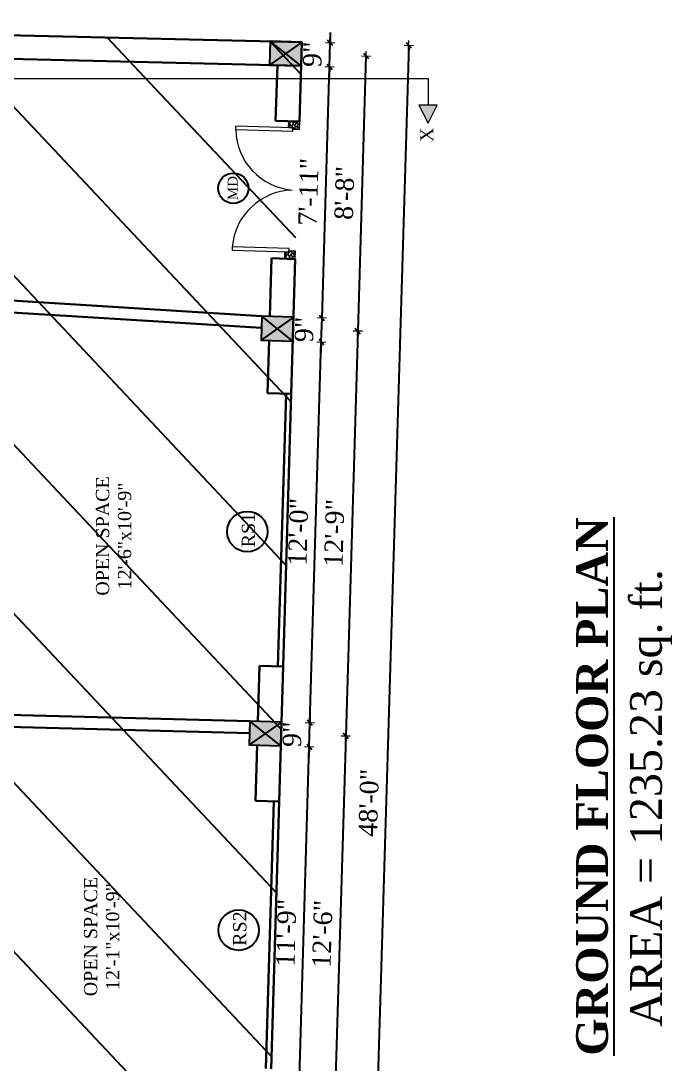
# Model space of a CAD drawing. Header units: inches. Extents: x 4069 to 291496, y -47643 to 12535.
# Drawn here: x 144565.9 to 144812.2, y -21025.5 to -20631.4 of the extents above; entities that cross this region are included whole.
import ezdxf

# ---------------------------------------------------------------- set-up
doc = ezdxf.new("R2010")
doc.units = ezdxf.units.IN
doc.header["$LTSCALE"] = 5
doc.header["$MEASUREMENT"] = 0
for name, color, linetype, lineweight in [('A-WALL', 7, 'Continuous', 9), ('Dimension', 7, 'Continuous', 18), ('DOOR', 62, 'Continuous', 0)]:
    doc.layers.add(name, color=color, linetype=linetype, lineweight=lineweight)
doc.layers.add('dim line', color=7, linetype='Continuous', lineweight=15, true_color=0xfab2b2)
doc.layers.add('TEXT', color=6, linetype='Continuous')
doc.layers.add('WALL', color=7, linetype='Continuous')
doc.styles.add('ordinary', font='times.ttf')
doc.dimstyles.new('Copy of 96', dxfattribs={"dimtxt": 7, "dimasz": 4, "dimexe": 0.5, "dimexo": 0.5, "dimgap": 3, "dimtad": 1, "dimdec": 1, "dimzin": 11, "dimdsep": 46, "dimlunit": 4, "dimtxsty": 'ordinary', "dimblk": 'OBLIQUE', "dimcen": 0.09, "dimse1": 1, "dimse2": 1, "dimclrt": 6, "dimazin": 0, "dimtfac": 1, "dimtdec": 1, "dimtix": 1, "dimtmove": 2, "dimatfit": 3, "dimldrblk": 'leader', "dimfxl": 0.5, "dimfxlon": 1, "dimtolj": 1, "dimtzin": 0, "dimarcsym": 0})

# ---------------------------------------------------------------- blocks, each defined once
blk = doc.blocks.new('C1a')
at = {"color": 1, "ltscale": 5}
for p, q in [((18657.75, 4625.76), (18648.75, 4625.76)), ((18648.75, 4625.76), (18648.82, 4613.76)), ((18657.82, 4613.76), (18657.75, 4625.76)), ((18648.82, 4613.76), (18657.82, 4613.76))]:
    blk.add_line(p, q, dxfattribs=at)
blk = doc.blocks.new('A$C27B36B59')
at = {"layer": 'DOOR'}
for p, q in [((0, 4), (0, 0)), ((2.5, 4), (0, 4)), ((2.5, 2.5), (2.5, 4)), ((0, 0), (3, 0)), ((3, 2.5), (2.5, 2.5)), ((3, 0), (3, 2.5))]:
    blk.add_line(p, q, dxfattribs=at)
for centre, radius, start, end in [((-1.4, -0.54), 4.75, 22.1411, 72.838), ((1.34, 2.09), 1.64, 45.138, 144.8948), ((2.21, 0.3), 2.49, 83.3149, 152.658), ((0.13, 0.37), 2.05, 349.4875, 93.6805), ((1.96, -0.47), 2.01, 58.7447, 166.495), ((-0.06, 0.32), 1.13, 343.542, 86.947), ((2.08, -0.4), 1.17, 38.2816, 160.1519)]:
    blk.add_arc(centre, radius, start, end, dxfattribs=at)
blk = doc.blocks.new('x-x')
at = {"ltscale": 5}
for points in [[(11364.03, -701.52), (11364.03, -694.51), (11357.15, -698.09)], [(11364.03, -1135.52), (11364.03, -1128.51), (11357.15, -1132.09)]]:
    blk.add_hatch(color=256, dxfattribs=at).paths.add_polyline_path(points)
for p, q in [((11364.03, -694.51), (11357.15, -698.09)), ((11364.03, -701.52), (11364.03, -694.51)), ((11357.15, -698.09), (11364.03, -701.52)), ((11374.13, -698.09), (11364.03, -698.09)), ((11374.13, -698.09), (11374.13, -1132.09)), ((11364.03, -1128.51), (11357.15, -1132.09)), ((11364.03, -1135.52), (11364.03, -1128.51)), ((11357.15, -1132.09), (11364.03, -1135.52)), ((11374.13, -1132.09), (11364.03, -1132.09))]:
    blk.add_line(p, q, dxfattribs=at)
at = {"layer": 'A-WALL', "color": 1, "ltscale": 5}
blk.add_line((11374.13, -1120.09), (11374.13, -1132.09), dxfattribs=at)
at = {"layer": 'TEXT', "style": 'ordinary'}
for p in [(11350.08, -700.97), (11350.08, -1134.1)]:
    blk.add_text('X', height=5, dxfattribs=at).set_placement(p)
blk = doc.blocks.new('oblique')
at = {"color": 0, "lineweight": -2}
blk.add_line((0.25, 0.25), (-0.25, -0.25), dxfattribs=at)
at = {"layer": 'dim line', "lineweight": 9}
for p, q in [((-0.4375, 0), (0.4375, 0)), ((0, 0.4375), (0, -0.4375))]:
    blk.add_line(p, q, dxfattribs=at)
blk = doc.blocks.new('*D4652')
at = {"layer": 'A-WALL', "color": 0, "lineweight": -2, "ltscale": 50, "transparency": 16777216}
blk.add_line((144696.4, -20644.59), (144693.29, -20748.54), dxfattribs=at)
at = {"layer": 'Defpoints', "color": 0, "ltscale": 50, "transparency": 16777216}
for p in [(144672, -20643.86), (144668.89, -20747.81), (144693.29, -20748.54)]:
    blk.add_point(p, dxfattribs=at)
at = {"layer": 'A-WALL', "color": 0, "lineweight": -2, "ltscale": 50, "transparency": 16777216, "xscale": 4, "yscale": 4, "zscale": 4}
for p, rotation in [((144696.4, -20644.59), 88.28998542814426), ((144693.29, -20748.54), 268.2899854281442)]:
    blk.add_blockref('oblique', p, dxfattribs=dict(at, rotation=rotation))
at = {"layer": 'A-WALL', "color": 6, "ltscale": 50, "transparency": 16777216, "insert": (144688.29, -20696.37), "char_height": 7, "attachment_point": 5, "rotation": 88.29, "style": 'ordinary'}
blk.add_mtext('\\A1;8\'-8"', dxfattribs=at)
blk = doc.blocks.new('_OBLIQUE')
at = {"color": 0, "linetype": 'ByBlock'}
blk.add_line((-0.5, -0.5), (0.5, 0.5), dxfattribs=at)
blk = doc.blocks.new('leader')
at = {"layer": 'Dimension'}
for p, q in [((0, -4.328), (0, 4.328)), ((-4.424, 0), (4.424, 0))]:
    blk.add_line(p, q, dxfattribs=at)
blk = doc.blocks.new('*D4653')
at = {"layer": 'A-WALL', "color": 0, "lineweight": -2, "ltscale": 50, "transparency": 16777216}
blk.add_line((144693.29, -20748.54), (144688.73, -20901.47), dxfattribs=at)
at = {"layer": 'Defpoints', "color": 0, "ltscale": 50, "transparency": 16777216}
for p in [(144668.89, -20747.81), (144664.33, -20900.75), (144688.73, -20901.47)]:
    blk.add_point(p, dxfattribs=at)
at = {"layer": 'A-WALL', "color": 0, "lineweight": -2, "ltscale": 50, "transparency": 16777216, "xscale": 4, "yscale": 4, "zscale": 4}
for p, rotation in [((144693.29, -20748.54), 88.28998542889815), ((144688.73, -20901.47), 268.2899854288981)]:
    blk.add_blockref('oblique', p, dxfattribs=dict(at, rotation=rotation))
at = {"layer": 'A-WALL', "color": 6, "ltscale": 50, "transparency": 16777216, "insert": (144684.44, -20824.81), "char_height": 7, "attachment_point": 5, "rotation": 88.29, "style": 'ordinary'}
blk.add_mtext('\\A1;12\'-9"', dxfattribs=at)
blk = doc.blocks.new('*D4654')
at = {"layer": 'A-WALL', "color": 0, "lineweight": -2, "ltscale": 50, "transparency": 16777216}
blk.add_line((144688.73, -20901.47), (144684.25, -21051.41), dxfattribs=at)
at = {"layer": 'Defpoints', "color": 0, "ltscale": 50, "transparency": 16777216}
for p in [(144664.33, -20900.75), (144659.85, -21050.68), (144684.25, -21051.41)]:
    blk.add_point(p, dxfattribs=at)
at = {"layer": 'A-WALL', "color": 0, "lineweight": -2, "ltscale": 50, "transparency": 16777216, "xscale": 4, "yscale": 4, "zscale": 4}
for p, rotation in [((144688.73, -20901.47), 88.28998542889815), ((144684.25, -21051.41), 268.2899854288981)]:
    blk.add_blockref('oblique', p, dxfattribs=dict(at, rotation=rotation))
at = {"layer": 'A-WALL', "color": 6, "ltscale": 50, "transparency": 16777216, "insert": (144679.93, -20976.25), "char_height": 7, "attachment_point": 5, "rotation": 88.29, "style": 'ordinary'}
blk.add_mtext('\\A1;12\'-6"', dxfattribs=at)
blk = doc.blocks.new('*D4466')
at = {"layer": 'A-WALL', "color": 0, "lineweight": -2, "ltscale": 50, "transparency": 16777216}
blk.add_line((144712.57, -20640.57), (144695.48, -21213.32), dxfattribs=at)
at = {"layer": 'Defpoints', "color": 0, "ltscale": 50, "transparency": 16777216}
for p in [(144672.13, -20639.36), (144655.03, -21212.11), (144695.48, -21213.32)]:
    blk.add_point(p, dxfattribs=at)
at = {"layer": 'A-WALL', "color": 0, "lineweight": -2, "ltscale": 50, "transparency": 16777216, "xscale": 4, "yscale": 4, "zscale": 4}
for p, rotation in [((144712.57, -20640.57), 88.28998542889815), ((144695.48, -21213.32), 268.2899854288981)]:
    blk.add_blockref('oblique', p, dxfattribs=dict(at, rotation=rotation))
at = {"layer": 'A-WALL', "color": 6, "ltscale": 50, "transparency": 16777216, "insert": (144697.47, -20926.75), "char_height": 7, "attachment_point": 5, "rotation": 88.29, "style": 'ordinary'}
blk.add_mtext('\\A1;48\'-0"', dxfattribs=at)
blk = doc.blocks.new('*D4467')
at = {"layer": 'A-WALL', "color": 0, "lineweight": -2, "ltscale": 50, "transparency": 16777216}
blk.add_line((144634.5, -21245.88), (144302.37, -21043.96), dxfattribs=at)
at = {"layer": 'Defpoints', "color": 0, "ltscale": 50, "transparency": 16777216}
for p in [(144322.91, -21010.19), (144302.37, -21043.96), (144655.03, -21212.11)]:
    blk.add_point(p, dxfattribs=at)
at = {"layer": 'A-WALL', "color": 0, "lineweight": -2, "ltscale": 50, "transparency": 16777216, "xscale": 4, "yscale": 4, "zscale": 4}
for p, rotation in [((144302.37, -21043.96), 148.7014709224075), ((144634.5, -21245.88), 328.7014709224075)]:
    blk.add_blockref('oblique', p, dxfattribs=dict(at, rotation=rotation))
at = {"layer": 'A-WALL', "color": 6, "ltscale": 50, "transparency": 16777216, "insert": (144471.84, -21139.32), "char_height": 7, "attachment_point": 5, "rotation": 328.7015, "style": 'ordinary'}
blk.add_mtext('\\A1;32\'-5"', dxfattribs=at)
blk = doc.blocks.new('*D4431')
at = {"layer": 'A-WALL', "color": 0, "lineweight": -2, "ltscale": 50, "transparency": 16777216}
blk.add_line((144670.74, -21046.5), (144674.95, -20905.57), dxfattribs=at)
at = {"layer": 'Defpoints', "color": 0, "ltscale": 50, "transparency": 16777216}
for p in [(144664.19, -20905.24), (144674.95, -20905.57), (144659.98, -21046.18)]:
    blk.add_point(p, dxfattribs=at)
at = {"layer": 'A-WALL', "color": 0, "lineweight": -2, "ltscale": 50, "transparency": 16777216, "xscale": 4, "yscale": 4, "zscale": 4}
for p, rotation in [((144674.95, -20905.57), 88.28998542889815), ((144670.74, -21046.5), 268.2899854288981)]:
    blk.add_blockref('oblique', p, dxfattribs=dict(at, rotation=rotation))
at = {"layer": 'A-WALL', "color": 6, "ltscale": 50, "transparency": 16777216, "insert": (144666.27, -20975.84), "char_height": 7, "attachment_point": 5, "rotation": 88.29, "style": 'ordinary'}
blk.add_mtext('\\A1;11\'-9"', dxfattribs=at)
blk = doc.blocks.new('*D4432')
at = {"layer": 'A-WALL', "color": 0, "lineweight": -2, "ltscale": 50, "transparency": 16777216}
for p, q in [((144675.21, -20896.57), (144675.33, -20892.57)), ((144674.95, -20905.57), (144675.21, -20896.57)), ((144674.95, -20905.57), (144674.83, -20909.56))]:
    blk.add_line(p, q, dxfattribs=at)
at = {"layer": 'Defpoints', "color": 0, "ltscale": 50, "transparency": 16777216}
for p in [(144664.46, -20896.25), (144675.21, -20896.57), (144664.19, -20905.24)]:
    blk.add_point(p, dxfattribs=at)
at = {"layer": 'A-WALL', "color": 0, "lineweight": -2, "ltscale": 50, "transparency": 16777216, "xscale": 4, "yscale": 4, "zscale": 4}
for p, rotation in [((144675.21, -20896.57), 268.2899854288981), ((144674.95, -20905.57), 88.28998542889815)]:
    blk.add_blockref('oblique', p, dxfattribs=dict(at, rotation=rotation))
at = {"layer": 'A-WALL', "color": 6, "ltscale": 50, "transparency": 16777216, "insert": (144668.51, -20900.87), "char_height": 7, "attachment_point": 5, "rotation": 88.29, "style": 'ordinary'}
blk.add_mtext('\\A1;9"', dxfattribs=at)
blk = doc.blocks.new('*D4433')
at = {"layer": 'A-WALL', "color": 0, "lineweight": -2, "ltscale": 50, "transparency": 16777216}
blk.add_line((144675.21, -20896.57), (144679.51, -20752.63), dxfattribs=at)
at = {"layer": 'Defpoints', "color": 0, "ltscale": 50, "transparency": 16777216}
for p in [(144668.76, -20752.31), (144679.51, -20752.63), (144664.46, -20896.25)]:
    blk.add_point(p, dxfattribs=at)
at = {"layer": 'A-WALL', "color": 0, "lineweight": -2, "ltscale": 50, "transparency": 16777216, "xscale": 4, "yscale": 4, "zscale": 4}
for p, rotation in [((144679.51, -20752.63), 88.28998542889815), ((144675.21, -20896.57), 268.2899854288981)]:
    blk.add_blockref('oblique', p, dxfattribs=dict(at, rotation=rotation))
at = {"layer": 'A-WALL', "color": 6, "ltscale": 50, "transparency": 16777216, "insert": (144670.81, -20824.41), "char_height": 7, "attachment_point": 5, "rotation": 88.29, "style": 'ordinary'}
blk.add_mtext('\\A1;12\'-0"', dxfattribs=at)
blk = doc.blocks.new('*D4434')
at = {"layer": 'A-WALL', "color": 0, "lineweight": -2, "ltscale": 50, "transparency": 16777216}
for p, q in [((144679.78, -20743.64), (144679.9, -20739.64)), ((144679.51, -20752.63), (144679.78, -20743.64)), ((144679.51, -20752.63), (144679.39, -20756.63))]:
    blk.add_line(p, q, dxfattribs=at)
at = {"layer": 'Defpoints', "color": 0, "ltscale": 50, "transparency": 16777216}
for p in [(144669.03, -20743.32), (144679.78, -20743.64), (144668.76, -20752.31)]:
    blk.add_point(p, dxfattribs=at)
at = {"layer": 'A-WALL', "color": 0, "lineweight": -2, "ltscale": 50, "transparency": 16777216, "xscale": 4, "yscale": 4, "zscale": 4}
for p, rotation in [((144679.78, -20743.64), 268.2899854288981), ((144679.51, -20752.63), 88.28998542889815)]:
    blk.add_blockref('oblique', p, dxfattribs=dict(at, rotation=rotation))
at = {"layer": 'A-WALL', "color": 6, "ltscale": 50, "transparency": 16777216, "insert": (144673.08, -20747.94), "char_height": 7, "attachment_point": 5, "rotation": 88.29, "style": 'ordinary'}
blk.add_mtext('\\A1;9"', dxfattribs=at)
blk = doc.blocks.new('*D4435')
at = {"layer": 'A-WALL', "color": 0, "lineweight": -2, "ltscale": 50, "transparency": 16777216}
blk.add_line((144679.78, -20743.64), (144682.62, -20648.68), dxfattribs=at)
at = {"layer": 'Defpoints', "color": 0, "ltscale": 50, "transparency": 16777216}
for p in [(144671.86, -20648.36), (144682.62, -20648.68), (144669.03, -20743.32)]:
    blk.add_point(p, dxfattribs=at)
at = {"layer": 'A-WALL', "color": 0, "lineweight": -2, "ltscale": 50, "transparency": 16777216, "xscale": 4, "yscale": 4, "zscale": 4}
for p, rotation in [((144682.62, -20648.68), 88.28998542889815), ((144679.78, -20743.64), 268.2899854288981)]:
    blk.add_blockref('oblique', p, dxfattribs=dict(at, rotation=rotation))
at = {"layer": 'A-WALL', "color": 6, "ltscale": 50, "transparency": 16777216, "insert": (144674.63, -20695.96), "char_height": 7, "attachment_point": 5, "rotation": 88.29, "style": 'ordinary'}
blk.add_mtext('\\A1;7\'-11"', dxfattribs=at)
blk = doc.blocks.new('*D4651')
at = {"layer": 'A-WALL', "color": 0, "lineweight": -2, "ltscale": 50, "transparency": 16777216}
for p, q in [((144682.88, -20639.68), (144683, -20635.69)), ((144682.62, -20648.68), (144682.88, -20639.68)), ((144682.62, -20648.68), (144682.5, -20652.68))]:
    blk.add_line(p, q, dxfattribs=at)
at = {"layer": 'Defpoints', "color": 0, "ltscale": 50, "transparency": 16777216}
for p in [(144672.13, -20639.36), (144682.88, -20639.68), (144671.86, -20648.36)]:
    blk.add_point(p, dxfattribs=at)
at = {"layer": 'A-WALL', "color": 0, "lineweight": -2, "ltscale": 50, "transparency": 16777216, "xscale": 4, "yscale": 4, "zscale": 4}
for p, rotation in [((144682.88, -20639.68), 268.2899854288981), ((144682.62, -20648.68), 88.28998542889815)]:
    blk.add_blockref('oblique', p, dxfattribs=dict(at, rotation=rotation))
at = {"layer": 'A-WALL', "color": 6, "ltscale": 50, "transparency": 16777216, "insert": (144676.18, -20643.99), "char_height": 7, "attachment_point": 5, "rotation": 88.29, "style": 'ordinary'}
blk.add_mtext('\\A1;9"', dxfattribs=at)

msp = doc.modelspace()

# ---------------------------------------------------------------- hatches: boundary and pattern name
at = {"layer": 'WALL', "linetype": 'ByBlock', "ltscale": 5, "true_color": 0xf8991e}
h = msp.add_hatch(dxfattribs=at)
h.set_pattern_fill('ANSI31', color=30, scale=350, angle=448.2899854)
h.set_pattern_definition([(133.29, (141878.826, -27576.4), (-31.8453, -29.999), [])])
h.paths.add_polyline_path([(144655.0308, -21212.10762), (144322.90844, -21010.18574), (144334.21816, -20631.35452), (144666.13234, -20639.18375), (144672.12967, -20639.3628)])
h = msp.add_hatch(color=30, dxfattribs=at)
h.dxf.hatch_style = 1
h.paths.add_polyline_path([(144672.12967, -20639.3628), (144665.99695, -20643.71872), (144671.8611, -20648.35896)])
h.paths.add_polyline_path([(144672.12967, -20639.3628), (144660.13281, -20639.07848), (144665.99695, -20643.71872)])
h.paths.add_polyline_path([(144660.13281, -20639.07848), (144659.86424, -20648.07465), (144665.99695, -20643.71872)])
h.paths.add_polyline_path([(144665.99695, -20643.71872), (144659.86424, -20648.07465), (144671.8611, -20648.35896)])
h = msp.add_hatch(color=30, dxfattribs=at)
h.dxf.hatch_style = 1
h.paths.add_polyline_path([(144662.89459, -20747.63552), (144668.75764, -20752.31256), (144669.02621, -20743.31657)])
h.paths.add_polyline_path([(144669.02621, -20743.31657), (144657.03155, -20742.95848), (144662.89459, -20747.63552)])
h.paths.add_polyline_path([(144662.89459, -20747.63552), (144657.03155, -20742.95848), (144656.76298, -20751.95447)])
h.paths.add_polyline_path([(144656.76298, -20751.95447), (144668.75764, -20752.31256), (144662.89459, -20747.63552)])
h = msp.add_hatch(color=30, dxfattribs=at)
h.dxf.hatch_style = 1
h.paths.add_polyline_path([(144658.32893, -20900.56738), (144664.19197, -20905.24443), (144664.46054, -20896.24843)])
h.paths.add_polyline_path([(144664.46054, -20896.24843), (144652.46589, -20895.89034), (144658.32893, -20900.56738)])
h.paths.add_polyline_path([(144658.32893, -20900.56738), (144652.46589, -20895.89034), (144652.19732, -20904.88633)])
h.paths.add_polyline_path([(144652.19732, -20904.88633), (144664.19197, -20905.24443), (144658.32893, -20900.56738)])

# ---------------------------------------------------------------- linework, layer by layer
at = {"color": 1, "ltscale": 5}
for p, q in [((144671.8611, -20648.35896), (144660.13281, -20639.07848)), ((144672.12967, -20639.3628), (144659.86424, -20648.07465)), ((144669.02621, -20743.31657), (144656.76298, -20751.95447)), ((144668.75764, -20752.31256), (144657.03155, -20742.95848)), ((144664.46054, -20896.24843), (144652.19732, -20904.88633)), ((144664.19197, -20905.24443), (144652.46589, -20895.89034))]:
    msp.add_line(p, q, dxfattribs=at)
at = {"layer": 'A-WALL', "lineweight": 30}
for p, q in [((144672.12967, -20639.3628), (144560.53787, -20636.71815)), ((144671.23444, -20669.34944), (144672.12967, -20639.3628)), ((144671.8611, -20648.35896), (144528.89853, -20644.97084)), ((144662.23845, -20669.08087), (144662.91913, -20648.14704)), ((144671.23444, -20669.34944), (144662.23845, -20669.08087)), ((144660.03022, -20743.048), (144660.68672, -20721.05771)), ((144669.68271, -20721.32628), (144660.68672, -20721.05771)), ((144668.16082, -20772.30357), (144669.68271, -20721.32628)), ((144538.20351, -20735.42248), (144657.03155, -20742.95848)), ((144538.06378, -20740.10299), (144656.90272, -20747.27396)), ((144659.16483, -20772.035), (144659.76165, -20752.04399)), ((144668.16082, -20772.30357), (144659.16483, -20772.035)), ((144663.08809, -20875.19802), (144666.16171, -20772.24389)), ((144665.0872, -20875.2577), (144668.16082, -20772.30357)), ((144655.46455, -20895.97986), (144656.09121, -20874.98913)), ((144665.0872, -20875.2577), (144656.09121, -20874.98913)), ((144663.56532, -20926.23499), (144665.0872, -20875.2577)), ((144652.46588, -20895.89037), (144533.50594, -20892.77262)), ((144652.33101, -20900.40819), (144533.37225, -20897.25076)), ((144654.56932, -20925.96642), (144655.19598, -20904.97586)), ((144663.56532, -20926.23499), (144654.56932, -20925.96642)), ((144658.55227, -21027.13033), (144661.56621, -20926.17531)), ((144660.55138, -21027.19001), (144663.56532, -20926.23499))]:
    msp.add_line(p, q, dxfattribs=at)
at = {"layer": 'DOOR', "ltscale": 0.5}
for p, q in [((144667.23622, -20669.23008), (144667.1646, -20671.62901)), ((144647.17716, -20672.53297), (144647.21894, -20671.13359)), ((144668.61917, -20673.1731), (144647.17716, -20672.53297)), ((144668.66095, -20671.77372), (144647.21894, -20671.13359)), ((144668.66095, -20671.77372), (144668.61917, -20673.1731)), ((144668.74599, -20672.27649), (144671.14492, -20672.3481)), ((144645.85819, -20716.71328), (144645.81641, -20718.11266)), ((144667.3002, -20717.35342), (144645.85819, -20716.71328)), ((144667.25843, -20718.75279), (144667.3002, -20717.35342)), ((144667.25843, -20718.75279), (144645.81641, -20718.11266)), ((144665.68449, -20721.20692), (144665.75611, -20718.80799)), ((144667.3733, -20718.256), (144669.77223, -20718.32762)), ((144669.68271, -20721.32628), (144669.77223, -20718.32762))]:
    msp.add_line(p, q, dxfattribs=at)
for centre, start, end in [((144670.54975, -20671.99299), 181.3234737, 264.8703767), ((144669.15694, -20718.6466), 91.7095941, 175.2564972)]:
    msp.add_arc(centre, 23.37883, start, end, dxfattribs=at)
at = {"layer": 'TEXT'}
for centre, radius in [((144646.25739, -20694.58188), 5.73028), ((144651.52692, -20824.29989), 7.64038), ((144648.27982, -20974.84235), 7.64038)]:
    msp.add_circle(centre, radius, dxfattribs=at)
at = {"layer": 'WALL', "color": 2, "linetype": 'ByBlock', "ltscale": 5}
for points in [[(144659.86424, -20648.07465), (144671.8611, -20648.35896), (144672.12967, -20639.3628), (144660.13281, -20639.07848)], [(144668.75764, -20752.31256), (144669.02621, -20743.31657), (144657.03155, -20742.95848), (144656.76298, -20751.95447)], [(144664.19197, -20905.24443), (144664.46054, -20896.24843), (144652.46589, -20895.89034), (144652.19732, -20904.88633)]]:
    msp.add_lwpolyline(points, close=True, dxfattribs=at)

# ---------------------------------------------------------------- block references
at = {"layer": 'A-WALL', "color": 1, "rotation": 89.99999999999999}
msp.add_blockref('x-x', (143587.8141, -32027.1947), dxfattribs=at)
at = {"layer": 'DOOR', "xscale": -1, "rotation": 88.28998542814132}
msp.add_blockref('A$C27B36B59', (144671.23444, -20669.34944), dxfattribs=at)
at = {"layer": 'DOOR', "rotation": 88.28998542814124}
msp.add_blockref('A$C27B36B59', (144669.68271, -20721.32628), dxfattribs=at)
at = {"layer": 'WALL', "color": 2, "linetype": 'ByBlock', "ltscale": 5, "rotation": 88.28998542814124}
msp.add_blockref('C1a', (148727.06703, -39426.55191), dxfattribs=at)

# ---------------------------------------------------------------- texts
at = {"layer": 'TEXT', "style": 'ordinary'}
for s, height, p in [('MD', 3.75, (144647.85847, -20699.0805)), ('RS1', 5, (144654.41529, -20830.23231)), ('RS2', 5, (144651.16819, -20980.77477))]:
    msp.add_text(s, height=height, rotation=90, dxfattribs=at).set_placement(p)
at = {"layer": 'TEXT', "char_height": 5, "attachment_point": 8, "rotation": 90, "style": 'ordinary'}
for s, insert in [('OPEN SPACE\\P12\'-6"x10\'-9"', (144607.70122, -20825.94946)), ('OPEN SPACE\\P12\'-1"x10\'-9"', (144603.18359, -20977.27244))]:
    msp.add_mtext_dynamic_manual_height_columns(s, width=101.5687276, gutter_width=1720.71691, heights=[0], dxfattribs=dict(at, insert=insert))
at = {"layer": 'TEXT', "char_height": 12, "width": 219.8150831, "attachment_point": 8, "rotation": 90, "style": 'ordinary'}
for s, insert in [('{\\fTimes New Roman|b1|i0|c0|p18;\\LGROUND FLOOR PLAN}', (144788.03672, -20920.58826)), ('AREA = 1235.23 sq. ft.', (144812.1597, -20924.89479))]:
    msp.add_mtext(s, dxfattribs=dict(at, insert=insert))

# ---------------------------------------------------------------- dimensions: what is measured, and where the dimension line sits
at = {"layer": 'A-WALL', "ltscale": 50}
dim = msp.add_linear_dim(base=(144695.47606, -21213.31508), p1=(144672.12967, -20639.3628), p2=(144655.0308, -21212.10762), angle=88.2899854, text='48\'-0"', dimstyle='Copy of 96', override={"dimdec": 0, "dimblk": 'oblique', "dimtdec": 0, "dimarcsym": 1}, dxfattribs=at)
dim.commit()
dim.dimension.update_dxf_attribs({"geometry": '*D4466', "text_midpoint": (144697.46785, -20926.7469)})
for base, p1, p2, picture, middle in [((144682.88386, -20639.68386), (144671.8611, -20648.35896), (144672.12967, -20639.3628), '*D4651', (144676.18185, -20643.98587)), ((144682.61529, -20648.68002), (144669.02621, -20743.31657), (144671.8611, -20648.35896), '*D4435', (144674.63012, -20695.96275)), ((144679.7804, -20743.63763), (144668.75764, -20752.31256), (144669.02621, -20743.31657), '*D4434', (144673.07839, -20747.93955)), ((144688.72872, -20901.47495), (144668.89192, -20747.81457), (144664.32626, -20900.74643), '*D4653', (144684.44382, -20824.81294)), ((144679.51183, -20752.63362), (144664.46054, -20896.24843), (144668.75764, -20752.31256), '*D4433', (144670.80564, -20824.40578)), ((144675.21474, -20896.56949), (144664.19197, -20905.24443), (144664.46054, -20896.24843), '*D4432', (144668.51272, -20900.87141)), ((144684.25257, -21051.40815), (144664.32626, -20900.74643), (144659.85011, -21050.67963), '*D4654', (144679.933, -20976.24577)), ((144674.94617, -20905.56548), (144659.9844, -21046.18163), (144664.19197, -20905.24443), '*D4431', (144666.27465, -20975.83801))]:
    dim = msp.add_linear_dim(base=base, p1=p1, p2=p2, angle=88.2899854, dimstyle='Copy of 96', override={"dimdec": 0, "dimblk": 'oblique', "dimtdec": 0, "dimarcsym": 1}, dxfattribs=at)
    dim.commit()
    dim.dimension.update_dxf_attribs({"geometry": picture, "text_midpoint": middle})
for p1, p2, distance, picture, middle in [((144671.99538, -20643.86088), (144668.89192, -20747.81457), 24.41333, '*D4652', (144688.28847, -20696.37047)), ((144655.0308, -21212.10762), (144322.90844, -21010.18574), 39.52759, '*D4467', (144471.84334, -21139.31609))]:
    dim = msp.add_aligned_dim(p1=p1, p2=p2, distance=distance, dimstyle='Copy of 96', override={"dimdec": 0, "dimblk": 'oblique', "dimtdec": 0, "dimarcsym": 1}, dxfattribs=at)
    dim.commit()
    dim.dimension.update_dxf_attribs({"geometry": picture, "text_midpoint": middle})

doc.saveas('drawing.dxf')
